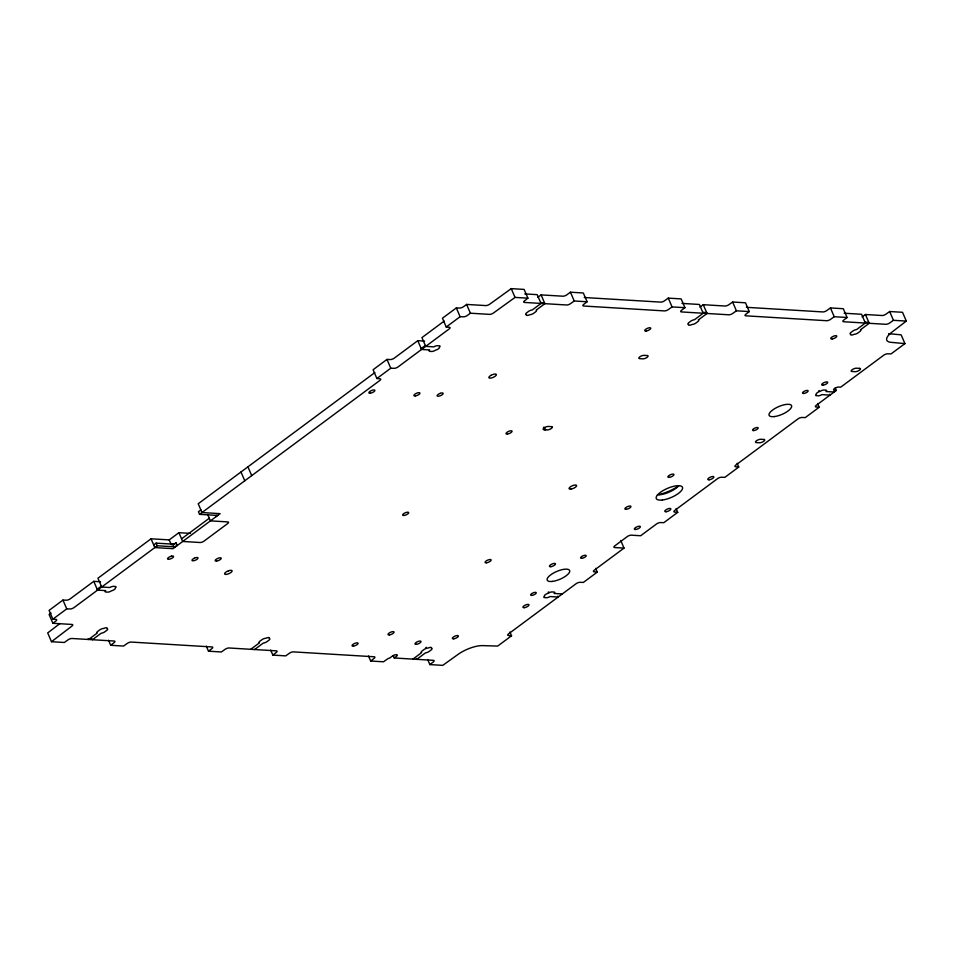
<?xml version="1.0" encoding="UTF-8"?>
<svg xmlns="http://www.w3.org/2000/svg" width="954" height="954" viewBox="0 0 954 954"><rect width="100%" height="100%" fill="white"/><g stroke="black" fill="none" stroke-linecap="round" stroke-linejoin="round"><path stroke-width="1.43" d="M374.862 372.561L198.205 503.76L201.998 512.548L220.135 513.646L177.587 545.271L172.984 548.669L154.834 547.572L151.054 538.795L97.928 578.243L101.708 587.032L109.841 587.521A3.053 1.061 -23.3 0 1 113.478 586.352L115.279 586.46A3.053 1.061 -23.3 0 1 115.458 587.867L115.231 588.034A3.053 1.061 -23.3 0 1 114.432 589.477A3.053 1.061 -23.3 0 1 111.523 590.788L111.296 590.955A3.053 1.061 -23.3 0 1 107.659 592.124L105.858 592.017A3.053 1.061 -23.3 0 1 105.679 590.609L97.546 590.121L93.766 581.344L70.31 598.766A3.053 1.061 -23.3 0 1 66.363 600.197L62.952 600.09L49.083 610.393L52.864 619.17L56.036 619.456A3.053 1.061 -23.3 0 1 55.809 621.114L52.887 623.296L49.107 614.507L51.051 613.064M60.03 623.487L47.7 632.919L51.48 641.708L71.944 626.074A3.053 1.061 -23.3 0 0 72.039 624.453L52.887 623.296M424.566 341.091L417.78 340.685L394.324 358.108A3.053 1.061 -23.3 0 1 390.377 359.539L386.978 359.431L373.097 369.735L376.89 378.511L390.758 368.22L394.169 368.327A3.053 1.061 -23.3 0 0 398.104 366.885L449.179 328.951A3.053 1.061 -23.3 0 0 449.394 327.294L446.233 327.007L442.453 318.219L456.322 307.927L459.733 308.035A3.053 1.061 -23.3 0 0 463.68 306.592L466.601 304.421L485.753 305.578A3.053 1.061 -23.3 0 0 489.712 304.195L511.249 288.633L524.128 289.408L527.908 298.185L524.485 300.832A3.053 1.061 -23.3 0 0 524.402 302.43L566.652 304.994A3.053 1.061 -23.3 0 0 570.587 303.61L574.236 300.987L587.115 301.774L583.323 292.985L570.456 292.21L566.807 294.834A3.053 1.061 -23.3 0 1 562.86 296.205L541.097 294.893L537.806 297.338M108.529 640.265L110.688 645.286L114.11 642.65A3.053 1.061 -23.3 0 0 114.194 641.04L71.944 638.488A3.053 1.061 -23.3 0 0 68.008 639.86L64.347 642.483L51.48 641.708M587.115 301.774L583.681 304.409A3.053 1.061 -23.3 0 0 583.609 306.019L664.461 310.909A3.053 1.061 -23.3 0 0 668.396 309.537L672.057 306.914L684.924 307.689L681.144 298.9L668.277 298.125L664.616 300.748A3.053 1.061 -23.3 0 1 660.681 302.12L584.23 297.505M206.338 646.18L208.509 651.2L211.931 648.565A3.053 1.061 -23.3 0 0 212.003 646.955L131.151 642.066A3.053 1.061 -23.3 0 0 127.216 643.437L123.555 646.061L110.688 645.286M684.924 307.689L681.502 310.324A3.053 1.061 -23.3 0 0 681.418 311.934L728.82 314.796A3.053 1.061 -23.3 0 0 732.755 313.425L736.405 310.801L749.284 311.576L745.491 302.8L732.624 302.024L728.975 304.636A3.053 1.061 -23.3 0 1 725.04 306.019L703.265 304.696L699.986 307.14M270.697 650.079L272.856 655.1L276.278 652.453A3.053 1.061 -23.3 0 0 276.362 650.855L228.96 647.981A3.053 1.061 -23.3 0 0 225.025 649.364L221.376 651.976L208.509 651.2M749.284 311.576L745.849 314.212A3.053 1.061 -23.3 0 0 745.778 315.822L826.629 320.711A3.053 1.061 -23.3 0 0 830.564 319.34L834.225 316.716L847.092 317.503L843.312 308.714L830.445 307.939L826.784 310.563A3.053 1.061 -23.3 0 1 822.849 311.934L746.398 307.307M368.506 655.994L370.677 661.015L374.099 658.379A3.053 1.061 -23.3 0 0 374.171 656.769L293.319 651.88A3.053 1.061 -23.3 0 0 289.384 653.251L285.723 655.875L272.856 655.1M847.092 317.503L843.67 320.139A3.053 1.061 -23.3 0 0 843.586 321.736L885.837 324.3A3.053 1.061 -23.3 0 0 889.772 322.917L893.433 320.305L906.3 321.081L902.52 312.292L889.653 311.517L885.992 314.14A3.053 1.061 -23.3 0 1 882.056 315.512L865.433 314.51L862.154 316.955M427.714 659.572L429.872 664.592L433.307 661.957A3.053 1.061 -23.3 0 0 433.378 660.347L394.264 657.986L393.179 655.47M906.3 321.081L891.883 332.171A19.354 6.69 -23.3 0 0 890.964 342.331L904.917 343.607L901.136 334.83L888.579 333.673M52.864 619.17L66.744 608.867L70.143 608.974A3.053 1.061 -23.3 0 0 74.09 607.543L157.255 545.771L173.735 546.761A3.244 1.121 -23.3 0 0 177.217 545.521L176.085 542.886L174.272 544.233L156.122 543.136L153.701 544.937M444.23 321.045L421.942 337.597L425.722 346.374L433.855 346.874A3.053 1.061 -23.3 0 1 437.492 345.694L439.305 345.801A3.053 1.061 -23.3 0 1 439.472 347.208L439.245 347.375A3.053 1.061 -23.3 0 1 438.446 348.818A3.053 1.061 -23.3 0 1 435.537 350.13L435.31 350.297A3.053 1.061 -23.3 0 1 431.673 351.477L429.872 351.358A3.053 1.061 -23.3 0 1 429.694 349.963L421.561 349.462L417.78 340.685M446.233 327.007L460.102 316.704L463.513 316.811A3.053 1.061 -23.3 0 0 467.46 315.38L470.394 313.21L489.545 314.367A3.053 1.061 -23.3 0 0 493.492 312.972L515.041 297.409L527.908 298.185M200.853 509.913L198.432 511.714L199.565 514.349L217.715 515.446M97.165 589.238L101.327 586.15M421.191 348.592L425.341 345.503M199.565 514.349L379.835 380.467A3.053 1.061 -23.3 0 0 380.05 378.81L376.89 378.511M151.054 538.795L169.204 539.892L178.911 532.678L190.49 533.381M181.558 538.831L209.296 518.225M92.419 639.729L101.196 633.217A3.053 1.061 -23.3 0 0 104.857 631.786L106.788 630.344A3.053 1.061 -23.3 0 0 107.242 628.722L107.027 628.71A3.053 1.061 -23.3 0 0 106.443 627.756A3.053 1.061 -23.3 0 0 103.581 628.507L103.378 628.483A3.053 1.061 -23.3 0 0 99.717 629.914L97.773 631.357A3.053 1.061 -23.3 0 0 97.332 632.979L88.567 639.49L88.185 638.608M250.735 649.304L259.5 642.793A3.053 1.061 -23.3 0 1 259.941 641.171L261.885 639.729A3.053 1.061 -23.3 0 1 265.546 638.298L265.749 638.309A3.053 1.061 -23.3 0 1 268.611 637.57A3.053 1.061 -23.3 0 1 269.195 638.524L269.41 638.536A3.053 1.061 -23.3 0 1 268.968 640.158L267.025 641.601A3.053 1.061 -23.3 0 1 263.364 643.02L254.599 649.531M394.264 657.986L396.339 656.435A3.256 1.121 -23.3 0 0 396.506 654.659A3.256 1.121 -23.3 0 0 392.225 656.185L389.852 657.95A3.053 1.061 -23.3 0 0 387.193 659.166L383.544 661.79L370.677 661.015M412.903 659.107L421.668 652.596A3.053 1.061 -23.3 0 1 422.109 650.974L424.053 649.531A3.053 1.061 -23.3 0 1 427.714 648.112L427.917 648.124A3.053 1.061 -23.3 0 1 430.779 647.384A3.053 1.061 -23.3 0 1 431.363 648.326L431.578 648.338A3.053 1.061 -23.3 0 1 431.136 649.96L429.193 651.403A3.053 1.061 -23.3 0 1 425.532 652.834L416.767 659.345L416.385 658.463M620.78 540.572L624.023 548.109L594.318 570.158A3.053 1.061 -23.3 0 0 594.103 571.816L597.264 572.114L595.642 568.346M835.191 387.956L836.264 390.46L816.254 405.331A3.053 1.061 -23.3 0 0 816.028 406.988L819.188 407.275L817.578 403.518M509.925 632.013L511.547 635.781L497.678 646.073L482.629 645.608A19.354 6.69 -23.3 0 0 458.135 654.337L442.751 665.367L429.872 664.592M597.264 572.114L583.395 582.417L579.984 582.31A3.053 1.061 -23.3 0 0 576.049 583.741L508.601 633.826A3.053 1.061 -23.3 0 0 508.387 635.483L511.547 635.781M676.088 508.589L677.71 512.358L663.841 522.661L660.43 522.553A3.053 1.061 -23.3 0 0 656.495 523.984L640.659 535.743L631.274 535.17A3.053 1.061 -23.3 0 0 627.255 536.601L614.77 545.879A3.053 1.061 -23.3 0 0 614.626 547.536L624.023 548.109M737.12 463.262L738.742 467.031L724.873 477.334L721.462 477.227A3.053 1.061 -23.3 0 0 717.527 478.658L674.764 510.414A3.053 1.061 -23.3 0 0 674.55 512.071L677.71 512.358M819.188 407.275L805.319 417.578L801.909 417.47A3.053 1.061 -23.3 0 0 797.973 418.901L735.796 465.087A3.053 1.061 -23.3 0 0 735.582 466.733L738.742 467.031M904.917 343.607L891.048 353.91L887.637 353.803A3.053 1.061 -23.3 0 0 883.69 355.234L840.701 387.169L838.769 387.05A3.256 1.121 -23.3 0 0 834.5 388.576A3.256 1.121 -23.3 0 0 834.333 390.341L836.264 390.46M524.772 293.904L537.233 294.655L541.025 303.444L532.249 309.955A3.053 1.061 -23.3 0 0 528.588 311.374L526.656 312.817A3.053 1.061 -23.3 0 0 526.203 314.438L526.417 314.45A3.053 1.061 -23.3 0 0 527.002 315.404A3.053 1.061 -23.3 0 0 529.864 314.665L530.066 314.677A3.053 1.061 -23.3 0 0 533.727 313.246L535.671 311.803A3.053 1.061 -23.3 0 0 536.112 310.181L544.877 303.67L541.097 294.893M681.991 303.408L699.401 304.469L703.193 313.246L694.417 319.757A3.053 1.061 -23.3 0 0 690.756 321.188L688.824 322.631A3.053 1.061 -23.3 0 0 688.383 324.253L688.585 324.265A3.053 1.061 -23.3 0 0 689.17 325.219A3.053 1.061 -23.3 0 0 692.032 324.467L692.234 324.479A3.053 1.061 -23.3 0 0 695.895 323.06L697.839 321.617A3.053 1.061 -23.3 0 0 698.28 319.995L707.045 313.484L703.265 304.696M844.159 313.222L861.581 314.271L865.361 323.06L856.585 329.571A3.053 1.061 -23.3 0 0 852.936 331.002L850.992 332.433A3.053 1.061 -23.3 0 0 850.551 334.055L850.753 334.067A3.053 1.061 -23.3 0 0 851.338 335.021A3.053 1.061 -23.3 0 0 854.2 334.282L854.402 334.294A3.053 1.061 -23.3 0 0 858.063 332.863L860.007 331.42A3.053 1.061 -23.3 0 0 860.448 329.81L869.213 323.287L865.433 314.51M540.644 302.561L544.507 302.8M702.812 312.375L706.675 312.602M864.98 322.178L868.844 322.416M834.154 392.022L826.021 391.534A3.053 1.061 -23.3 0 0 825.854 390.138L824.053 390.019A3.053 1.061 -23.3 0 0 820.416 391.2L820.19 391.367A3.053 1.061 -23.3 0 0 817.28 392.678A3.053 1.061 -23.3 0 0 816.481 394.121L816.254 394.288A3.053 1.061 -23.3 0 0 816.421 395.695L818.222 395.803A3.053 1.061 -23.3 0 0 821.859 394.622L829.992 395.123L829.622 394.24M562.3 593.948L554.155 593.46A3.053 1.061 -23.3 0 0 553.988 592.052L552.187 591.945A3.053 1.061 -23.3 0 0 548.55 593.114L548.323 593.281A3.053 1.061 -23.3 0 0 545.414 594.592A3.053 1.061 -23.3 0 0 544.615 596.035L544.388 596.202A3.053 1.061 -23.3 0 0 544.555 597.609L546.356 597.717A3.053 1.061 -23.3 0 0 549.993 596.548L558.138 597.037L557.756 596.155M93.766 581.344L100.54 581.749M89.473 638.691L92.049 638.846M175.405 546.869L173.735 546.761L172.591 544.126A3.244 1.121 -23.3 0 0 176.085 542.886M889.653 311.517L893.433 320.305M830.445 307.939L834.225 316.716M732.624 302.024L736.405 310.801M668.277 298.125L672.057 306.914M570.456 292.21L574.236 300.987M511.249 288.633L515.041 297.409M544.448 427.32L545.533 429.825M543.518 427.261L544.603 429.777M466.601 304.421L470.394 313.21M456.322 307.927L460.102 316.704M386.978 359.431L390.758 368.22M247.933 466.84L251.713 475.617M240.992 471.991L244.773 480.768M207.71 514.528L210.429 520.86L227.803 521.91A3.053 1.061 -23.3 0 1 227.66 523.567L204.073 541.085A3.053 1.061 -23.3 0 1 200.066 542.516L182.691 541.467L178.911 532.678M169.204 539.892L171.315 544.806M156.122 543.136L157.255 545.771M62.952 600.09L66.744 608.867M678.843 485.741A22.622 7.811 -23.3 0 1 659.405 494.47M216.296 515.375A2.707 0.93 -23.3 0 1 216.188 516.579M818.794 390.794A3.053 1.061 -23.3 0 1 819.307 390.615M548.168 592.243A3.053 1.061 -23.3 0 1 548.765 591.897M425.806 647.563A3.053 1.061 -23.3 0 1 426.462 647.372M678.318 486.301A14.262 4.925 -23.3 0 1 657.401 494.852M490.845 375.411L490.046 375.936A4.078 1.407 -23.3 0 0 491.191 378.022A4.078 1.407 -23.3 0 0 496.402 374.612A4.078 1.407 -23.3 0 0 490.845 375.411M194.33 558.209L193.59 558.591A3.256 1.121 -23.3 0 0 193.173 560.785A3.256 1.121 -23.3 0 0 197.967 558.293A3.256 1.121 -23.3 0 0 194.33 558.209M440.247 393.346L439.46 393.668A3.256 1.121 -23.3 0 0 437.743 396.232A3.256 1.121 -23.3 0 0 442.835 394.157A3.256 1.121 -23.3 0 0 440.247 393.346M228.495 570.802L227.505 571.207A4.078 1.407 -23.3 0 0 225.359 574.403A4.078 1.407 -23.3 0 0 231.715 571.816A4.078 1.407 -23.3 0 0 228.495 570.802M171.446 556.17L170.671 556.409A3.256 1.121 -23.3 0 0 167.761 559.163A3.256 1.121 -23.3 0 0 172.793 557.637A3.256 1.121 -23.3 0 0 171.446 556.17M647.289 355.544L644.069 355.353A3.256 1.121 -23.3 0 0 639.788 356.879A3.256 1.121 -23.3 0 0 639.633 358.644L642.841 358.847A3.256 1.121 -23.3 0 0 647.122 357.321A3.256 1.121 -23.3 0 0 647.289 355.544M859.649 368.387L856.43 368.196A3.256 1.121 -23.3 0 0 852.149 369.723A3.256 1.121 -23.3 0 0 851.994 371.488L855.213 371.69A3.256 1.121 -23.3 0 0 859.494 370.164A3.256 1.121 -23.3 0 0 859.649 368.387M551.579 426.629L548.359 426.438A3.256 1.121 -23.3 0 0 544.078 427.952A3.256 1.121 -23.3 0 0 543.923 429.729L547.143 429.92A3.256 1.121 -23.3 0 0 551.424 428.406A3.256 1.121 -23.3 0 0 551.579 426.629M763.939 439.472L760.72 439.281A3.256 1.121 -23.3 0 0 756.45 440.808A3.256 1.121 -23.3 0 0 756.284 442.573L759.503 442.775A3.256 1.121 -23.3 0 0 763.784 441.249A3.256 1.121 -23.3 0 0 763.939 439.472M370.271 393.203A3.256 1.121 -23.3 0 0 374.91 390.508A3.256 1.121 -23.3 0 0 370.474 391.033A3.256 1.121 -23.3 0 0 370.271 393.203M415.324 395.934A3.256 1.121 -23.3 0 0 419.963 393.227A3.256 1.121 -23.3 0 0 415.515 393.763A3.256 1.121 -23.3 0 0 415.324 395.934M216.594 561.059A3.256 1.121 -23.3 0 0 221.233 558.352A3.256 1.121 -23.3 0 0 216.796 558.889A3.256 1.121 -23.3 0 0 216.594 561.059M646.156 331.014A3.256 1.121 -23.3 0 0 650.795 328.319A3.256 1.121 -23.3 0 0 646.359 328.844A3.256 1.121 -23.3 0 0 646.156 331.014M507.456 434.034A3.256 1.121 -23.3 0 0 512.083 431.339A3.256 1.121 -23.3 0 0 507.647 431.864A3.256 1.121 -23.3 0 0 507.456 434.034M404.079 515.47A3.256 1.121 -23.3 0 0 408.717 512.763A3.256 1.121 -23.3 0 0 404.281 513.288A3.256 1.121 -23.3 0 0 404.079 515.47M389.423 634.899A3.256 1.121 -23.3 0 0 394.062 632.204A3.256 1.121 -23.3 0 0 389.614 632.729A3.256 1.121 -23.3 0 0 389.423 634.899M353.469 646.096A3.256 1.121 -23.3 0 0 358.108 643.39A3.256 1.121 -23.3 0 0 353.672 643.926A3.256 1.121 -23.3 0 0 353.469 646.096M416.397 644.332A3.256 1.121 -23.3 0 0 421.036 641.625A3.256 1.121 -23.3 0 0 416.588 642.161A3.256 1.121 -23.3 0 0 416.397 644.332M453.77 638.798A3.256 1.121 -23.3 0 0 458.409 636.091A3.256 1.121 -23.3 0 0 453.973 636.628A3.256 1.121 -23.3 0 0 453.77 638.798M832.174 338.932A3.256 1.121 -23.3 0 0 836.813 336.225A3.256 1.121 -23.3 0 0 832.377 336.762A3.256 1.121 -23.3 0 0 832.174 338.932M570.838 489.104A4.078 1.407 -23.3 0 0 576.633 485.729A4.078 1.407 -23.3 0 0 571.076 486.385A4.078 1.407 -23.3 0 0 570.838 489.104M486.516 562.788A3.256 1.121 -23.3 0 0 491.155 560.081A3.256 1.121 -23.3 0 0 486.707 560.618A3.256 1.121 -23.3 0 0 486.516 562.788M669.314 477.358A3.256 1.121 -23.3 0 0 673.953 474.663A3.256 1.121 -23.3 0 0 669.505 475.187A3.256 1.121 -23.3 0 0 669.314 477.358M626.313 509.305A3.256 1.121 -23.3 0 0 630.952 506.598A3.256 1.121 -23.3 0 0 626.516 507.123A3.256 1.121 -23.3 0 0 626.313 509.305M709.216 479.779A3.256 1.121 -23.3 0 0 713.854 477.072A3.256 1.121 -23.3 0 0 709.406 477.608A3.256 1.121 -23.3 0 0 709.216 479.779M666.214 511.714A3.256 1.121 -23.3 0 0 670.853 509.007A3.256 1.121 -23.3 0 0 666.405 509.543A3.256 1.121 -23.3 0 0 666.214 511.714M550.863 566.676A3.256 1.121 -23.3 0 0 555.502 563.981A3.256 1.121 -23.3 0 0 551.066 564.506A3.256 1.121 -23.3 0 0 550.863 566.676M524.354 607.662A3.256 1.121 -23.3 0 0 528.993 604.967A3.256 1.121 -23.3 0 0 524.557 605.492A3.256 1.121 -23.3 0 0 524.354 607.662M823.087 385.166A3.256 1.121 -23.3 0 0 827.726 382.471A3.256 1.121 -23.3 0 0 823.29 382.995A3.256 1.121 -23.3 0 0 823.087 385.166M635.758 529.482A3.256 1.121 -23.3 0 0 640.384 526.775A3.256 1.121 -23.3 0 0 635.948 527.312A3.256 1.121 -23.3 0 0 635.758 529.482M774.302 416.588A12.223 4.221 -23.3 0 0 791.689 406.452A12.223 4.221 -23.3 0 0 775.03 408.443A12.223 4.221 -23.3 0 0 774.302 416.588M552.366 581.415A12.223 4.221 -23.3 0 0 569.753 571.291A12.223 4.221 -23.3 0 0 553.105 573.282A12.223 4.221 -23.3 0 0 552.366 581.415M662.326 500.015A14.262 4.925 -23.3 0 0 682.611 488.198A14.262 4.925 -23.3 0 0 663.185 490.523A14.262 4.925 -23.3 0 0 662.326 500.015M803.793 393.477A3.053 1.061 -23.3 0 0 808.145 390.949A3.053 1.061 -23.3 0 0 803.983 391.438A3.053 1.061 -23.3 0 0 803.793 393.477M753.863 430.564A3.053 1.061 -23.3 0 0 758.203 428.036A3.053 1.061 -23.3 0 0 754.042 428.525A3.053 1.061 -23.3 0 0 753.863 430.564M581.868 558.305A3.053 1.061 -23.3 0 0 586.209 555.777A3.053 1.061 -23.3 0 0 582.047 556.277A3.053 1.061 -23.3 0 0 581.868 558.305M531.938 595.391A3.053 1.061 -23.3 0 0 536.279 592.863A3.053 1.061 -23.3 0 0 532.117 593.364A3.053 1.061 -23.3 0 0 531.938 595.391"/></g></svg>
